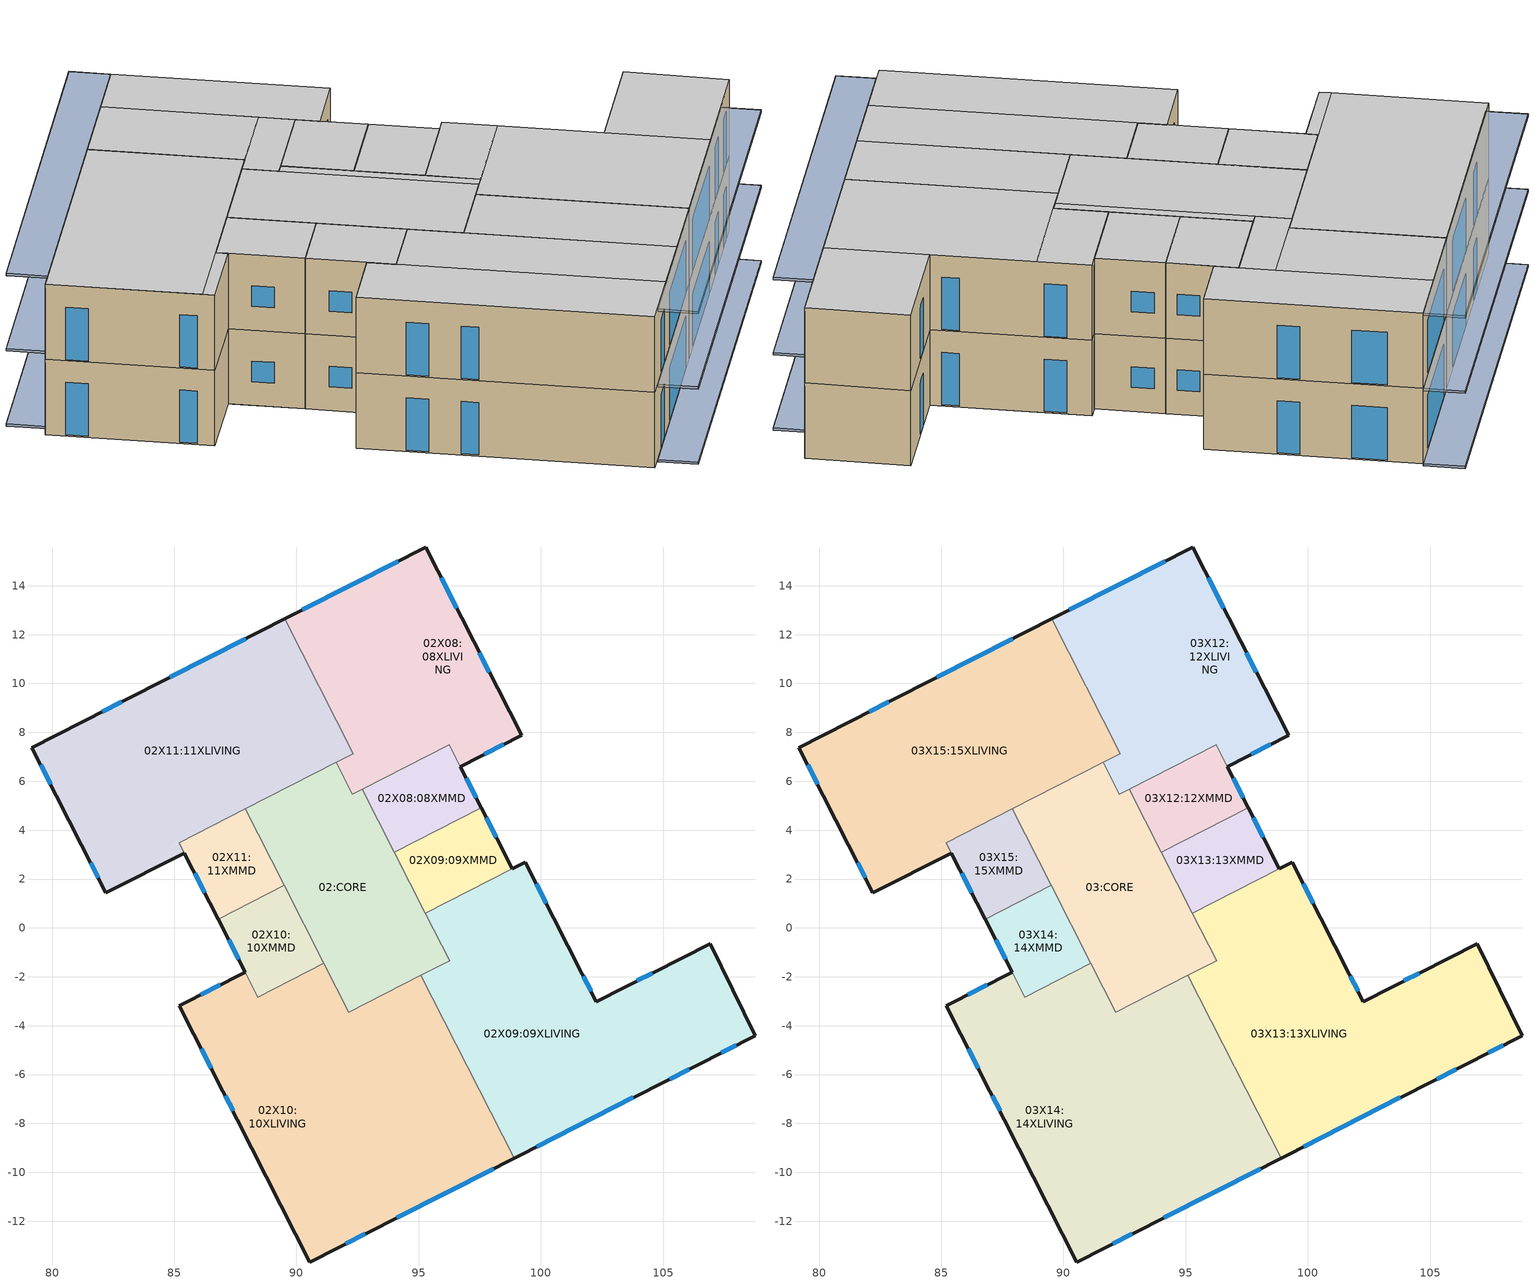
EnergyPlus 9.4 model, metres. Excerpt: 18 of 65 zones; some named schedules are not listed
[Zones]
02X08:08XLIVING
 floor to 01X04:04XLIVING (_IntFloor1_Reversed_Rev): 95.59,8.79 92.33,7.13 89.52,12.64 92.78,14.31 z6.6; 96.25,7.49 92.29,5.47 91.63,6.77 95.59,8.79 z6.6; 99.21,7.88 96.7,6.6 92.78,14.31 95.29,15.58 z6.6
 wall outside (_ExtWall 201_5cm): 96.7,6.6 99.21,7.88 95.29,15.58 89.52,12.64 z6.6:9.9
 wall to 02X08:08XMMD (_IntPartition): 92.69,5.67 96.25,7.49 96.7,6.6 z6.6:9.9
 wall to 02X11:11XLIVING (_IntPartition): 89.52,12.64 92.33,7.13 91.63,6.77 z6.6:9.9
 wall to 02:CORE (_Core_401 3 cm): 91.63,6.77 92.29,5.47 92.69,5.67 z6.6:9.9
 window (_4-6-5 - 1001): 97.69,7.11 98.49,7.51 / 97.9,10.47 97.49,11.26 / 96.57,13.08 95.93,14.32 z6.65:8.95
 window (_6-12-6 SunergyClear - 1002): 94.16,15.01 90.25,13.02 z6.65:8.95
02X08:08XMMD
 floor to 01X04:04XMMD (_IntFloor1_Reversed_Rev): 97.56,4.91 94,3.1 92.69,5.67 96.25,7.49 z6.6
 wall outside (_ExtWall 201_5cm MMD): 97.56,4.91 96.7,6.6 z6.6:9.9
 wall to 02X09:09XMMD (_IntPartition): 94,3.1 97.56,4.91 z6.6:9.9
 wall to 02:CORE (_Core_401 3 cm): 92.69,5.67 94,3.1 z6.6:9.9
 window (_4mm - 1003): 97.36,5.32 96.95,6.12 z7.65:8.55
02X09:09XMMD
 floor to 01X05:05XMMD (_IntFloor1_Reversed_Rev): 98.84,2.42 95.27,0.6 94,3.1 97.56,4.91 z6.6
 wall outside (_ExtWall 201_5cm MMD): 98.84,2.42 97.56,4.91 z6.6:9.9
 wall to 02X09:09XLIVING (_IntPartition): 95.27,0.6 98.84,2.42 z6.6:9.9
 wall to 02:CORE (_Core_401 3 cm): 94,3.1 95.27,0.6 z6.6:9.9
 window (_4mm - 1003): 98.18,3.71 97.77,4.51 z7.65:8.55
02X09:09XLIVING
 floor to 01X05:05XLIVING (_IntFloor1_Reversed_Rev): 100.35,0.74 96.26,-1.34 95.27,0.6 99.36,2.69 z6.6; 108.77,-4.4 104.17,-6.75 102.27,-3.02 106.93,-0.64 z6.6; 104.17,-6.75 98.91,-9.43 95.09,-1.94 100.35,0.74 z6.6
 wall outside (_ExtWall 201_5cm): 98.91,-9.43 108.77,-4.4 106.93,-0.64 102.27,-3.02 99.36,2.69 98.84,2.42 z6.6:9.9
 wall to 02:CORE (_Core_401 3 cm): 95.27,0.6 96.26,-1.34 95.09,-1.94 z6.6:9.9
 wall to 02X10:10XLIVING (_IntPartition): 95.09,-1.94 98.91,-9.43 z6.6:9.9
 window (_6-12-6 SunergyClear - 1002): 99.83,-8.96 103.79,-6.94 z6.65:8.95
 window (_4-6-5 - 1001): 105.27,-6.19 106.07,-5.78 / 107.38,-5.11 108,-4.79 / 104.55,-1.85 103.93,-2.17 / 100.22,1 99.81,1.8 z6.65:8.95
 window x2 (_4-6-5 - 1001): 102.05,-2.6 101.74,-1.98 z6.65:8.95
02X10:10XMMD
 floor to 01X06:06XMMD (_IntFloor1_Reversed_Rev): 91.13,-1.45 88.42,-2.83 86.8,0.36 89.5,1.74 z6.6
 wall outside (_ExtWall 201_5cm MMD): 86.8,0.36 87.9,-1.81 z6.6:9.9
 wall to 02X10:10XLIVING (_IntPartition): 87.9,-1.81 88.42,-2.83 91.13,-1.45 z6.6:9.9
 wall to 02:CORE (_Core_401 3 cm): 91.13,-1.45 89.5,1.74 z6.6:9.9
 wall to 02X11:11XMMD (_IntPartition): 89.5,1.74 86.8,0.36 z6.6:9.9
 window (_4mm - 1003): 87.22,-0.48 87.63,-1.28 z7.65:8.55
02X10:10XLIVING
 floor to 01X06:06XLIVING (_IntFloor1_Reversed_Rev): 98.91,-9.43 95.95,-10.93 92.14,-3.44 95.09,-1.94 z6.6; 95.95,-10.93 93.25,-12.3 88.42,-2.83 91.13,-1.45 z6.6; 93.25,-12.3 90.55,-13.67 85.21,-3.18 87.9,-1.81 z6.6
 wall outside (_ExtWall 201_5cm): 87.9,-1.81 85.21,-3.18 90.55,-13.67 98.91,-9.43 z6.6:9.9
 wall to 02:CORE (_Core_401 3 cm): 95.09,-1.94 92.14,-3.44 91.13,-1.45 z6.6:9.9
 window (_4-6-5 - 1001): 92.03,-12.92 92.82,-12.52 / 86.89,-2.33 86.09,-2.73 z6.65:8.95
 window (_6-12-6 SunergyClear - 1002): 94.11,-11.87 98.07,-9.85 z6.65:8.95
 window x2 (_4-6-5 - 1001): 87.09,-6.87 87.41,-7.49 z6.65:8.95
 window x3 (_4-6-5 - 1001): 86.11,-4.94 86.51,-5.74 z6.65:8.95
02X11:11XLIVING
 floor to 01X07:07XLIVING (_IntFloor1_Reversed_Rev): 85.42,3.06 82.21,1.43 81.99,1.86 85.2,3.49 z6.6; 92.33,7.13 81.99,1.86 79.18,7.38 89.52,12.64 z6.6
 wall outside (_ExtWall 201_5cm): 89.52,12.64 79.18,7.38 82.21,1.43 85.42,3.06 z6.6:9.9
 wall to 02X11:11XMMD (_IntPartition): 85.42,3.06 85.2,3.49 87.91,4.87 z6.6:9.9
 wall to 02:CORE (_Core_401 3 cm): 87.91,4.87 91.63,6.77 z6.6:9.9
 window (_4-6-5 - 1001): 82.86,9.25 82.06,8.84 / 79.54,6.67 79.94,5.87 z6.65:8.95
 window (_6-12-6 SunergyClear - 1002): 87.94,11.84 84.82,10.25 z6.65:8.95
 window x2 (_4-6-5 - 1001): 81.58,2.67 81.89,2.05 z6.65:8.95
02X11:11XMMD
 floor to 01X07:07XMMD (_IntFloor1_Reversed_Rev): 89.5,1.74 86.8,0.36 85.2,3.49 87.91,4.87 z6.6
 wall outside (_ExtWall 201_5cm MMD): 85.42,3.06 86.8,0.36 z6.6:9.9
 wall to 02:CORE (_Core_401 3 cm): 89.5,1.74 87.91,4.87 z6.6:9.9
 window (_4mm - 1003): 85.84,2.24 86.25,1.44 z7.65:8.55
02:CORE
 floor to 01:CORE (_IntFloor1_Reversed_Rev): 96.26,-1.34 95.87,-1.54 92.29,5.47 92.69,5.67 z6.6; 95.87,-1.54 92.14,-3.44 87.91,4.87 91.63,6.77 z6.6
03X12:12XLIVING
 floor to 02X08:08XLIVING (_IntFloor1_Reversed_Rev): 95.59,8.79 92.33,7.13 89.52,12.64 92.78,14.31 z9.9; 96.25,7.49 92.29,5.47 91.63,6.77 95.59,8.79 z9.9; 99.21,7.88 96.7,6.6 92.78,14.31 95.29,15.58 z9.9
 wall outside (_ExtWall 201_5cm): 96.7,6.6 99.21,7.88 95.29,15.58 89.52,12.64 z9.9:13.2
 wall to 03X12:12XMMD (_IntPartition): 92.69,5.67 96.25,7.49 96.7,6.6 z9.9:13.2
 wall to 03X15:15XLIVING (_IntPartition): 89.52,12.64 92.33,7.13 91.63,6.77 z9.9:13.2
 wall to 03:CORE (_Core_401 3 cm): 91.63,6.77 92.29,5.47 92.69,5.67 z9.9:13.2
 window (_4-6-5 - 1001): 97.69,7.11 98.49,7.51 / 97.9,10.47 97.49,11.26 / 96.57,13.08 95.93,14.32 z9.95:12.25
 window (_6-12-6 SunergyClear - 1002): 94.16,15.01 90.25,13.02 z9.95:12.25
 ceiling to 04X16:16XLIVING (_IntFloor1_Reversed): 89.52,12.64 92.33,7.13 95.59,8.79 92.78,14.31 z13.2; 91.63,6.77 92.29,5.47 96.25,7.49 95.59,8.79 z13.2; 92.78,14.31 96.7,6.6 99.21,7.88 95.29,15.58 z13.2
03X12:12XMMD
 floor to 02X08:08XMMD (_IntFloor1_Reversed_Rev): 97.56,4.91 94,3.1 92.69,5.67 96.25,7.49 z9.9
 wall outside (_ExtWall 201_5cm MMD): 97.56,4.91 96.7,6.6 z9.9:13.2
 wall to 03X13:13XMMD (_IntPartition): 94,3.1 97.56,4.91 z9.9:13.2
 wall to 03:CORE (_Core_401 3 cm): 92.69,5.67 94,3.1 z9.9:13.2
 window (_4mm - 1003): 97.36,5.32 96.95,6.12 z10.95:11.85
 ceiling to 04X16:16XMMD (_IntFloor1_Reversed): 92.69,5.67 94,3.1 97.56,4.91 96.25,7.49 z13.2
03X13:13XMMD
 floor to 02X09:09XMMD (_IntFloor1_Reversed_Rev): 98.84,2.42 95.27,0.6 94,3.1 97.56,4.91 z9.9
 wall outside (_ExtWall 201_5cm MMD): 98.84,2.42 97.56,4.91 z9.9:13.2
 wall to 03X13:13XLIVING (_IntPartition): 95.27,0.6 98.84,2.42 z9.9:13.2
 wall to 03:CORE (_Core_401 3 cm): 94,3.1 95.27,0.6 z9.9:13.2
 window (_4mm - 1003): 98.18,3.71 97.77,4.51 z10.95:11.85
 ceiling to 04X17:17XMMD (_IntFloor1_Reversed): 94,3.1 95.27,0.6 98.84,2.42 97.56,4.91 z13.2
03X13:13XLIVING
 floor to 02X09:09XLIVING (_IntFloor1_Reversed_Rev): 100.35,0.74 96.26,-1.34 95.27,0.6 99.36,2.69 z9.9; 108.77,-4.4 104.17,-6.75 102.27,-3.02 106.93,-0.64 z9.9; 104.17,-6.75 98.91,-9.43 95.09,-1.94 100.35,0.74 z9.9
 wall outside (_ExtWall 201_5cm): 98.91,-9.43 108.77,-4.4 106.93,-0.64 102.27,-3.02 99.36,2.69 98.84,2.42 z9.9:13.2
 wall to 03:CORE (_Core_401 3 cm): 95.27,0.6 96.26,-1.34 95.09,-1.94 z9.9:13.2
 wall to 03X14:14XLIVING (_IntPartition): 95.09,-1.94 98.91,-9.43 z9.9:13.2
 window (_6-12-6 SunergyClear - 1002): 99.83,-8.96 103.79,-6.94 z9.95:12.25
 window (_4-6-5 - 1001): 105.27,-6.19 106.07,-5.78 / 107.38,-5.11 108,-4.79 / 104.55,-1.85 103.93,-2.17 / 100.22,1 99.81,1.8 z9.95:12.25
 window x2 (_4-6-5 - 1001): 102.05,-2.6 101.74,-1.98 z9.95:12.25
 ceiling to 04X17:17XLIVING (_IntFloor1_Reversed): 95.27,0.6 96.26,-1.34 100.35,0.74 99.36,2.69 z13.2; 102.27,-3.02 104.17,-6.75 108.77,-4.4 106.93,-0.64 z13.2; 95.09,-1.94 98.91,-9.43 104.17,-6.75 100.35,0.74 z13.2
03X14:14XMMD
 floor to 02X10:10XMMD (_IntFloor1_Reversed_Rev): 91.13,-1.45 88.42,-2.83 86.8,0.36 89.5,1.74 z9.9
 wall outside (_ExtWall 201_5cm MMD): 86.8,0.36 87.9,-1.81 z9.9:13.2
 wall to 03X14:14XLIVING (_IntPartition): 87.9,-1.81 88.42,-2.83 91.13,-1.45 z9.9:13.2
 wall to 03:CORE (_Core_401 3 cm): 91.13,-1.45 89.5,1.74 z9.9:13.2
 wall to 03X15:15XMMD (_IntPartition): 89.5,1.74 86.8,0.36 z9.9:13.2
 window (_4mm - 1003): 87.22,-0.48 87.63,-1.28 z10.95:11.85
 ceiling to 04X18:18XMMD (_IntFloor1_Reversed): 86.8,0.36 88.42,-2.83 91.13,-1.45 89.5,1.74 z13.2
03X14:14XLIVING
 floor to 02X10:10XLIVING (_IntFloor1_Reversed_Rev): 98.91,-9.43 95.95,-10.93 92.14,-3.44 95.09,-1.94 z9.9; 95.95,-10.93 93.25,-12.3 88.42,-2.83 91.13,-1.45 z9.9; 93.25,-12.3 90.55,-13.67 85.21,-3.18 87.9,-1.81 z9.9
 wall outside (_ExtWall 201_5cm): 87.9,-1.81 85.21,-3.18 90.55,-13.67 98.91,-9.43 z9.9:13.2
 wall to 03:CORE (_Core_401 3 cm): 95.09,-1.94 92.14,-3.44 91.13,-1.45 z9.9:13.2
 window (_4-6-5 - 1001): 92.03,-12.92 92.82,-12.52 / 86.89,-2.33 86.09,-2.73 z9.95:12.25
 window (_6-12-6 SunergyClear - 1002): 94.11,-11.87 98.07,-9.85 z9.95:12.25
 window x2 (_4-6-5 - 1001): 87.09,-6.87 87.41,-7.49 z9.95:12.25
 window x3 (_4-6-5 - 1001): 86.11,-4.94 86.51,-5.74 z9.95:12.25
 ceiling to 04X18:18XLIVING (_IntFloor1_Reversed): 92.14,-3.44 95.95,-10.93 98.91,-9.43 95.09,-1.94 z13.2; 88.42,-2.83 93.25,-12.3 95.95,-10.93 91.13,-1.45 z13.2; 85.21,-3.18 90.55,-13.67 93.25,-12.3 87.9,-1.81 z13.2
03X15:15XLIVING
 floor to 02X11:11XLIVING (_IntFloor1_Reversed_Rev): 85.42,3.06 82.21,1.43 81.99,1.86 85.2,3.49 z9.9; 92.33,7.13 81.99,1.86 79.18,7.38 89.52,12.64 z9.9
 wall outside (_ExtWall 201_5cm): 89.52,12.64 79.18,7.38 82.21,1.43 85.42,3.06 z9.9:13.2
 wall to 03X15:15XMMD (_IntPartition): 85.42,3.06 85.2,3.49 87.91,4.87 z9.9:13.2
 wall to 03:CORE (_Core_401 3 cm): 87.91,4.87 91.63,6.77 z9.9:13.2
 window (_4-6-5 - 1001): 82.86,9.25 82.06,8.84 / 79.54,6.67 79.94,5.87 z9.95:12.25
 window (_6-12-6 SunergyClear - 1002): 87.94,11.84 84.82,10.25 z9.95:12.25
 window x2 (_4-6-5 - 1001): 81.58,2.67 81.89,2.05 z9.95:12.25
 ceiling to 04X19:19XLIVING (_IntFloor1_Reversed): 81.99,1.86 82.21,1.43 85.42,3.06 85.2,3.49 z13.2; 79.18,7.38 81.99,1.86 92.33,7.13 89.52,12.64 z13.2
03X15:15XMMD
 floor to 02X11:11XMMD (_IntFloor1_Reversed_Rev): 89.5,1.74 86.8,0.36 85.2,3.49 87.91,4.87 z9.9
 wall outside (_ExtWall 201_5cm MMD): 85.42,3.06 86.8,0.36 z9.9:13.2
 wall to 03:CORE (_Core_401 3 cm): 89.5,1.74 87.91,4.87 z9.9:13.2
 window (_4mm - 1003): 85.84,2.24 86.25,1.44 z10.95:11.85
 ceiling to 04X19:19XMMD (_IntFloor1_Reversed): 85.2,3.49 86.8,0.36 89.5,1.74 87.91,4.87 z13.2
03:CORE
 floor to 02:CORE (_IntFloor1_Reversed_Rev): 96.26,-1.34 95.87,-1.54 92.29,5.47 92.69,5.67 z9.9; 95.87,-1.54 92.14,-3.44 87.91,4.87 91.63,6.77 z9.9
 ceiling to 04:CORE (_IntFloor1_Reversed): 92.29,5.47 95.87,-1.54 96.26,-1.34 92.69,5.67 z13.2; 87.91,4.87 92.14,-3.44 95.87,-1.54 91.63,6.77 z13.2
shading: 95.29,15.58 94.54,17.06 / 94.54,17.06 79.05,9.17 / 79.05,9.17 79.8,7.69 / 79.8,7.69 95.29,15.58 / 91.9,-14.78 107.37,-6.9 / 107.37,-6.9 106.65,-5.48 / 106.65,-5.48 91.18,-13.37 / 91.18,-13.37 91.9,-14.78 z6.5:6.6; 95.29,15.58 94.54,17.06 / 94.54,17.06 79.05,9.17 / 79.05,9.17 79.8,7.69 / 79.8,7.69 95.29,15.58 / 91.9,-14.78 107.37,-6.9 / 107.37,-6.9 106.65,-5.48 / 106.65,-5.48 91.18,-13.37 / 91.18,-13.37 91.9,-14.78 z9.8:9.9; 95.29,15.58 94.54,17.06 / 94.54,17.06 79.05,9.17 / 79.05,9.17 79.8,7.69 / 79.8,7.69 95.29,15.58 / 91.9,-14.78 107.37,-6.9 / 107.37,-6.9 106.65,-5.48 / 106.65,-5.48 91.18,-13.37 / 91.18,-13.37 91.9,-14.78 z13.1:13.2; 79.8,7.69 79.05,9.17 94.54,17.06 95.29,15.58 z6.5; 79.05,9.17 79.8,7.69 95.29,15.58 94.54,17.06 z6.6; 91.9,-14.78 91.18,-13.37 106.65,-5.48 107.37,-6.9 z6.5; 91.18,-13.37 91.9,-14.78 107.37,-6.9 106.65,-5.48 z6.6; 79.8,7.69 79.05,9.17 94.54,17.06 95.29,15.58 z9.8; 79.05,9.17 79.8,7.69 95.29,15.58 94.54,17.06 z9.9; 91.9,-14.78 91.18,-13.37 106.65,-5.48 107.37,-6.9 z9.8; 91.18,-13.37 91.9,-14.78 107.37,-6.9 106.65,-5.48 z9.9; 79.8,7.69 79.05,9.17 94.54,17.06 95.29,15.58 z13.1; 79.05,9.17 79.8,7.69 95.29,15.58 94.54,17.06 z13.2; 91.9,-14.78 91.18,-13.37 106.65,-5.48 107.37,-6.9 z13.1; 91.18,-13.37 91.9,-14.78 107.37,-6.9 106.65,-5.48 z13.2
[Building]
Hakneset Hagdola 13: North Axis=0; Terrain=City; Loads Convergence Tolerance Value=0.04; Temperature Convergence Tolerance Value=0.4; Solar Distribution=FullExterior; Maximum Number of Warmup Days=25; Minimum Number of Warmup Days=6
[Site:Location]
Tel aviv (01-01:31-12)  (01-01:31-12): Latitude=32; Longitude=34.9; Time Zone=2; Elevation=49
[Site:GroundTemperature:BuildingSurface]
18, 18, 18, 18, 18, 18, 18, 18, 18, 18, 18, 18
[Site:GroundTemperature:FCfactorMethod]
January Ground Temperature=14.56; February Ground Temperature=15.21; March Ground Temperature=16.32; April Ground Temperature=21.47; May Ground Temperature=26.48; June Ground Temperature=30.09; July Ground Temperature=32.2; August Ground Temperature=33.24; September Ground Temperature=31.42; October Ground Temperature=27.68; November Ground Temperature=21.81; December Ground Temperature=17.94
[Site:GroundTemperature:Shallow]
18, 18, 18, 18, 18, 18, 18, 18, 18, 18, 18, 18
[Site:GroundTemperature:Deep]
18, 18, 18, 18, 18, 18, 18, 18, 18, 18, 18, 18
[Site:GroundReflectance]
0.2, 0.2, 0.2, 0.2, 0.2, 0.2, 0.2, 0.2, 0.2, 0.2, 0.2, 0.2
[Site:GroundReflectance:SnowModifier]
2, 2
[Material] Thermal Absorptance=0.9; Solar Absorptance=0.4; Visible Absorptance=0.4
Name | Roughness | Thickness | Conductivity | Density | Specific Heat
_1045_Cemented Plaster_2.2_.02 | Rough | 0.02 | 1 | 1800 | 1000
_1045_RegularConcrete_1.1.1_.2 | MediumRough | 0.2 | 2 | 2400 | 1000
_1045 Ceramic porcelain_12.1_.02 | Smooth | 0.02 | 1.3 | 2300 | 840
_1045 Sand and gravel_10.1_.08 | Rough | 0.08 | 2 | 1950 | 1045
0_Palziv_.006 | Rough | 0.006 | 0.04 | 40 | 1000
_1045_IntTiah_Cement Lime Plaster_2.1_.02 | Smooth | 0.02 | 0.8 | 1600 | 1000
_1045_IntTiah_Cement Lime Plaster_2.1_.015 | Smooth | 0.015 | 0.8 | 1600 | 1000
_1045 Light Concrete Cement Regular Aggregates 2000_1.2.2.1_.1 | MediumRough | 0.1 | 1.3 | 2000 | 1000
_1045 Cellular Glass 24_14.10_.05 | Rough | 0.05 | 0.034 | 100 | 1030
_1045 Gypsum Board_3.3_.0125 | Smooth | 0.0125 | 0.25 | 800 | 1000
_1045 Thermal Plaster 200_.03 | Smooth | 0.03 | 0.072 | 200 | 800
_1045_RegularConcrete_1.1.1_.3 | MediumRough | 0.3 | 2 | 2400 | 1000
[WindowMaterial:SimpleGlazingSystem]
Name | UFactor | Solar Heat Gain Coefficient | Visible Transmittance
Simple _4-6-5 - 1001 | 3.042 | 0.763 | 0.81
Simple _6-12-6 SunergyClear - 1002 | 2.2 | 0.53 | 0.63
Simple _4mm - 1003 | 5.871 | 0.847 | 0.892
[WindowMaterial:Shade]
30001: Solar Transmittance=0.15; Solar Reflectance=0.6; Visible Transmittance=0.15; Visible Reflectance=0.6; Infrared Hemispherical Emissivity=0.9; Infrared Transmittance=0.05; Thickness=0.001; Conductivity=160; Shade to Glass Distance=0.05; Top Opening Multiplier=0; Bottom Opening Multiplier=0; LeftSide Opening Multiplier=0; RightSide Opening Multiplier=0; Airflow Permeability=0
[WindowMaterial:Blind]
30005: Slat Orientation=Vertical; Slat Width=0.025; Slat Separation=0.05; Slat Thickness=0.001; Slat Angle=0; Slat Conductivity=0.1; Slat Beam Solar Transmittance=0; Front Side Slat Beam Solar Reflectance=0.2; Back Side Slat Beam Solar Reflectance=0.2; Slat Diffuse Solar Transmittance=0; Front Side Slat Diffuse Solar Reflectance=0.2; Back Side Slat Diffuse Solar Reflectance=0.2; Slat Beam Visible Transmittance=0; Front Side Slat Beam Visible Reflectance=0.2; Back Side Slat Beam Visible Reflectance=0.2; Slat Diffuse Visible Transmittance=0; Front Side Slat Diffuse Visible Reflectance=0.2; Back Side Slat Diffuse Visible Reflectance=0.2; Slat Infrared Hemispherical Transmittance=0; Front Side Slat Infrared Hemispherical Emissivity=0.9; Back Side Slat Infrared Hemispherical Emissivity=0.9; Blind to Glass Distance=0.05; Blind Top Opening Multiplier=0.5; Blind Bottom Opening Multiplier=0.5; Blind Left Side Opening Multiplier=0.5; Blind Right Side Opening Multiplier=0.5; Minimum Slat Angle=0; Maximum Slat Angle=180
[Construction]
_IntFloor1_Reversed: _1045 Ceramic porcelain_12.1_.02, _1045_Cemented Plaster_2.2_.02, _1045 Sand and gravel_10.1_.08, 0_Palziv_.006, _1045_RegularConcrete_1.1.1_.2, _1045_IntTiah_Cement Lime Plaster_2.1_.02
_IntFloor1_Reversed_Rev: _1045_IntTiah_Cement Lime Plaster_2.1_.02, _1045_RegularConcrete_1.1.1_.2, 0_Palziv_.006, _1045 Sand and gravel_10.1_.08, _1045_Cemented Plaster_2.2_.02, _1045 Ceramic porcelain_12.1_.02
_IntPartition: _1045_IntTiah_Cement Lime Plaster_2.1_.015, _1045 Light Concrete Cement Regular Aggregates 2000_1.2.2.1_.1, _1045_IntTiah_Cement Lime Plaster_2.1_.015
_ExtWall 201_5cm: _1045_Cemented Plaster_2.2_.02, _1045_RegularConcrete_1.1.1_.2, _1045 Cellular Glass 24_14.10_.05, _1045 Gypsum Board_3.3_.0125
_Core_401 3 cm: _1045_RegularConcrete_1.1.1_.2, _1045 Thermal Plaster 200_.03
_ExtWall 201_5cm MMD: _1045_Cemented Plaster_2.2_.02, _1045_RegularConcrete_1.1.1_.3, _1045 Cellular Glass 24_14.10_.05, _1045 Gypsum Board_3.3_.0125
_4-6-5 - 1001: Simple _4-6-5 - 1001
_4-6-5 - 2001: 30001, Simple _4-6-5 - 1001
_6-12-6 SunergyClear - 1002: Simple _6-12-6 SunergyClear - 1002
_6-12-6 SunergyClear - 2002: 30005, Simple _6-12-6 SunergyClear - 1002
_4mm - 1003: Simple _4mm - 1003
[Zone] Type=1; Multiplier=1; Zone Inside Convection Algorithm=TARP
Name | Volume | Floor Area | Part of Total Floor Area
02X08:08XLIVING; 03X12:12XLIVING | 176.5738 | 53.5072 | Yes
02X08:08XMMD; 03X12:12XMMD | 38.1329 | 11.5554 | Yes
02X09:09XMMD; 03X13:13XMMD | 36.9387 | 11.1935 | Yes
02X09:09XLIVING; 03X13:13XLIVING | 268.5187 | 81.3693 | Yes
02X10:10XMMD; 03X14:14XMMD | 35.9024 | 10.8795 | Yes
02X10:10XLIVING; 03X14:14XLIVING | 315.7512 | 95.6822 | Yes
02X11:11XLIVING; 03X15:15XLIVING | 242.8779 | 73.5994 | Yes
02X11:11XMMD; 03X15:15XMMD | 35.2885 | 10.6935 | Yes
02:CORE; 03:CORE | 140.3146 | 42.5196 | No
[WindowShadingControl] Glare Control Is Active=No; Type of Slat Angle Control for Blinds=FixedSlatAngle; Setpoint 2=0; Multiple Surface Control Type=Group
Name | Zone | Shading Type | Construction with Shading | Shading Control Type | Schedule | Shading Control Is Scheduled | Fenestration Surface 1 | Fenestration Surface 2 | Fenestration Surface 3 | Fenestration Surface 4 | Fenestration Surface 5
71001 | 02X08:08XLIVING | ExteriorShade | _4-6-5 - 2001 | OnIfScheduleAllows | 0_(2017) Residential Exterior Shading Schedule - Zone A-B | Yes | 02X08:08XLIVING_Wall_4_0_0_0_0_0_Win | 02X08:08XLIVING_Wall_5_0_0_0_0_1_Win | 02X08:08XLIVING_Wall_5_0_0_1_0_0_Win
81001 | 02X09:09XLIVING | ExteriorShade | _4-6-5 - 2001 | OnIfScheduleAllows | 0_(2017) Residential Exterior Shading Schedule - Zone A-B | Yes | 02X09:09XLIVING_Wall_2_0_0_1_0_1_Win | 02X09:09XLIVING_Wall_2_0_0_2_0_0_Win | 02X09:09XLIVING_Wall_4_0_0_0_0_0_Win | 02X09:09XLIVING_Wall_5_0_0_0_0_2_Win | 02X09:09XLIVING_Wall_5_0_0_2_0_0_Win
91001 | 02X10:10XLIVING | ExteriorShade | _4-6-5 - 2001 | OnIfScheduleAllows | 0_(2017) Residential Exterior Shading Schedule - Zone A-B | Yes | 02X10:10XLIVING_Wall_2_0_0_0_0_1_Win | 02X10:10XLIVING_Wall_8_0_0_0_0_0_Win | 02X10:10XLIVING_Wall_9_0_0_0_0_4_Win | 02X10:10XLIVING_Wall_9_0_0_2_0_2_Win
101001 | 02X11:11XLIVING | ExteriorShade | _4-6-5 - 2001 | OnIfScheduleAllows | 0_(2017) Residential Exterior Shading Schedule - Zone A-B | Yes | 02X11:11XLIVING_Wall_5_0_0_0_0_1_Win | 02X11:11XLIVING_Wall_6_0_0_0_0_2_Win | 02X11:11XLIVING_Wall_6_0_0_1_0_1_Win
111001 | 03X12:12XLIVING | ExteriorShade | _4-6-5 - 2001 | OnIfScheduleAllows | 0_(2017) Residential Exterior Shading Schedule - Zone A-B | Yes | 03X12:12XLIVING_Wall_4_0_0_0_0_0_Win | 03X12:12XLIVING_Wall_5_0_0_0_0_1_Win | 03X12:12XLIVING_Wall_5_0_0_1_0_0_Win
121001 | 03X13:13XLIVING | ExteriorShade | _4-6-5 - 2001 | OnIfScheduleAllows | 0_(2017) Residential Exterior Shading Schedule - Zone A-B | Yes | 03X13:13XLIVING_Wall_2_0_0_1_0_1_Win | 03X13:13XLIVING_Wall_2_0_0_2_0_0_Win | 03X13:13XLIVING_Wall_4_0_0_0_0_0_Win | 03X13:13XLIVING_Wall_5_0_0_0_0_2_Win | 03X13:13XLIVING_Wall_5_0_0_2_0_0_Win
131001 | 03X14:14XLIVING | ExteriorShade | _4-6-5 - 2001 | OnIfScheduleAllows | 0_(2017) Residential Exterior Shading Schedule - Zone A-B | Yes | 03X14:14XLIVING_Wall_2_0_0_0_0_1_Win | 03X14:14XLIVING_Wall_8_0_0_0_0_0_Win | 03X14:14XLIVING_Wall_9_0_0_0_0_4_Win | 03X14:14XLIVING_Wall_9_0_0_2_0_2_Win
141001 | 03X15:15XLIVING | ExteriorShade | _4-6-5 - 2001 | OnIfScheduleAllows | 0_(2017) Residential Exterior Shading Schedule - Zone A-B | Yes | 03X15:15XLIVING_Wall_5_0_0_0_0_1_Win | 03X15:15XLIVING_Wall_6_0_0_0_0_2_Win | 03X15:15XLIVING_Wall_6_0_0_1_0_1_Win
71002 | 02X08:08XLIVING | ExteriorBlind | _6-12-6 SunergyClear - 2002 | AlwaysOn |  | No | 02X08:08XLIVING_Wall_6_0_0_0_0_0_Win
81002 | 02X09:09XLIVING | ExteriorBlind | _6-12-6 SunergyClear - 2002 | AlwaysOn |  | No | 02X09:09XLIVING_Wall_2_0_0_0_0_2_Win
91002 | 02X10:10XLIVING | ExteriorBlind | _6-12-6 SunergyClear - 2002 | AlwaysOn |  | No | 02X10:10XLIVING_Wall_2_0_0_1_0_0_Win
101002 | 02X11:11XLIVING | ExteriorBlind | _6-12-6 SunergyClear - 2002 | AlwaysOn |  | No | 02X11:11XLIVING_Wall_5_0_0_1_0_0_Win
111002 | 03X12:12XLIVING | ExteriorBlind | _6-12-6 SunergyClear - 2002 | AlwaysOn |  | No | 03X12:12XLIVING_Wall_6_0_0_0_0_0_Win
121002 | 03X13:13XLIVING | ExteriorBlind | _6-12-6 SunergyClear - 2002 | AlwaysOn |  | No | 03X13:13XLIVING_Wall_2_0_0_0_0_2_Win
131002 | 03X14:14XLIVING | ExteriorBlind | _6-12-6 SunergyClear - 2002 | AlwaysOn |  | No | 03X14:14XLIVING_Wall_2_0_0_1_0_0_Win
141002 | 03X15:15XLIVING | ExteriorBlind | _6-12-6 SunergyClear - 2002 | AlwaysOn |  | No | 03X15:15XLIVING_Wall_5_0_0_1_0_0_Win
[PEOPLE] Number of People Schedule=0_Baseline Residential Occupancy Schedule; Number of People Calculation Method=People/Area; Fraction Radiant=0.3; Sensible Heat Fraction=AutoCalculate; Carbon Dioxide Generation Rate=3.82e-08; Enable ASHRAE 55 Comfort Warnings=No; Mean Radiant Temperature Calculation Type=ZoneAveraged; Work Efficiency Schedule=Work efficiency; Clothing Insulation Calculation Method=ClothingInsulationSchedule; Air Velocity Schedule=Default Air Velocity for Comfort Calculations
Name | Zone or ZoneList | People per Zone Floor Area | Activity Level Schedule | Clothing Insulation Schedule
People 02X08:08XLIVING | 02X08:08XLIVING | 0.04 | Activity Schedule 16657 | Clothing Schedule 16657
People 02X08:08XMMD | 02X08:08XMMD | 0.04 | Activity Schedule 16669 | Clothing Schedule 16669
People 02X09:09XMMD | 02X09:09XMMD | 0.04 | Activity Schedule 16693 | Clothing Schedule 16693
People 02X09:09XLIVING | 02X09:09XLIVING | 0.04 | Activity Schedule 16700 | Clothing Schedule 16700
People 02X10:10XMMD | 02X10:10XMMD | 0.05 | Activity Schedule 16727 | Clothing Schedule 16727
People 02X10:10XLIVING | 02X10:10XLIVING | 0.05 | Activity Schedule 16735 | Clothing Schedule 16735
People 02X11:11XLIVING | 02X11:11XLIVING | 0.04 | Activity Schedule 16761 | Clothing Schedule 16761
People 02X11:11XMMD | 02X11:11XMMD | 0.04 | Activity Schedule 16771 | Clothing Schedule 16771
People 03X12:12XLIVING | 03X12:12XLIVING | 0.04 | Activity Schedule 16816 | Clothing Schedule 16816
People 03X12:12XMMD | 03X12:12XMMD | 0.04 | Activity Schedule 16828 | Clothing Schedule 16828
People 03X13:13XMMD | 03X13:13XMMD | 0.04 | Activity Schedule 16852 | Clothing Schedule 16852
People 03X13:13XLIVING | 03X13:13XLIVING | 0.04 | Activity Schedule 16859 | Clothing Schedule 16859
People 03X14:14XMMD | 03X14:14XMMD | 0.05 | Activity Schedule 16886 | Clothing Schedule 16886
People 03X14:14XLIVING | 03X14:14XLIVING | 0.05 | Activity Schedule 16894 | Clothing Schedule 16894
People 03X15:15XLIVING | 03X15:15XLIVING | 0.04 | Activity Schedule 16920 | Clothing Schedule 16920
People 03X15:15XMMD | 03X15:15XMMD | 0.04 | Activity Schedule 16930 | Clothing Schedule 16930
[Lights] Schedule=0_Baseline Residential Lighting Schedule; Design Level Calculation Method=Watts/Area; Watts per Zone Floor Area=5; Return Air Fraction=0; Fraction Radiant=0.72; Fraction Visible=0.18; Fraction Replaceable=1
Name | Zone or ZoneList | EndUse Subcategory
02X08:08XLIVING General lighting | 02X08:08XLIVING | ELECTRIC EQUIPMENT#02X08:08XLIVING#GeneralLights
02X08:08XMMD General lighting | 02X08:08XMMD | ELECTRIC EQUIPMENT#02X08:08XMMD#GeneralLights
02X09:09XMMD General lighting | 02X09:09XMMD | ELECTRIC EQUIPMENT#02X09:09XMMD#GeneralLights
02X09:09XLIVING General lighting | 02X09:09XLIVING | ELECTRIC EQUIPMENT#02X09:09XLIVING#GeneralLights
02X10:10XMMD General lighting | 02X10:10XMMD | ELECTRIC EQUIPMENT#02X10:10XMMD#GeneralLights
02X10:10XLIVING General lighting | 02X10:10XLIVING | ELECTRIC EQUIPMENT#02X10:10XLIVING#GeneralLights
02X11:11XLIVING General lighting | 02X11:11XLIVING | ELECTRIC EQUIPMENT#02X11:11XLIVING#GeneralLights
02X11:11XMMD General lighting | 02X11:11XMMD | ELECTRIC EQUIPMENT#02X11:11XMMD#GeneralLights
03X12:12XLIVING General lighting | 03X12:12XLIVING | ELECTRIC EQUIPMENT#03X12:12XLIVING#GeneralLights
03X12:12XMMD General lighting | 03X12:12XMMD | ELECTRIC EQUIPMENT#03X12:12XMMD#GeneralLights
03X13:13XMMD General lighting | 03X13:13XMMD | ELECTRIC EQUIPMENT#03X13:13XMMD#GeneralLights
03X13:13XLIVING General lighting | 03X13:13XLIVING | ELECTRIC EQUIPMENT#03X13:13XLIVING#GeneralLights
03X14:14XMMD General lighting | 03X14:14XMMD | ELECTRIC EQUIPMENT#03X14:14XMMD#GeneralLights
03X14:14XLIVING General lighting | 03X14:14XLIVING | ELECTRIC EQUIPMENT#03X14:14XLIVING#GeneralLights
03X15:15XLIVING General lighting | 03X15:15XLIVING | ELECTRIC EQUIPMENT#03X15:15XLIVING#GeneralLights
03X15:15XMMD General lighting | 03X15:15XMMD | ELECTRIC EQUIPMENT#03X15:15XMMD#GeneralLights
[OtherEquipment] Fuel Type=Electricity; Design Level Calculation Method=Watts/Area; Fraction Latent=0; Fraction Radiant=0.2; Fraction Lost=0; Carbon Dioxide Generation Rate=0; EndUse Subcategory=General
Name | Zone or ZoneList | Schedule | Power per Zone Floor Area
02X08:08XLIVING Miscellaneous gain | 02X08:08XLIVING | 0_(2017) Baseline Residential Non Fixed Equipment Schedule | 8
02X08:08XLIVING Equipment gain | 02X08:08XLIVING | 0_(2017) Baseline Residential Equipment Schedule | 1
02X08:08XMMD Miscellaneous gain | 02X08:08XMMD | 0_(2017) Baseline Residential Non Fixed Equipment Schedule | 8
02X08:08XMMD Equipment gain | 02X08:08XMMD | 0_(2017) Baseline Residential Equipment Schedule | 1
02X09:09XMMD Miscellaneous gain | 02X09:09XMMD | 0_(2017) Baseline Residential Non Fixed Equipment Schedule | 8
02X09:09XMMD Equipment gain | 02X09:09XMMD | 0_(2017) Baseline Residential Equipment Schedule | 1
02X09:09XLIVING Miscellaneous gain | 02X09:09XLIVING | 0_(2017) Baseline Residential Non Fixed Equipment Schedule | 8
02X09:09XLIVING Equipment gain | 02X09:09XLIVING | 0_(2017) Baseline Residential Equipment Schedule | 1
02X10:10XMMD Miscellaneous gain | 02X10:10XMMD | 0_(2017) Baseline Residential Non Fixed Equipment Schedule | 8
02X10:10XMMD Equipment gain | 02X10:10XMMD | 0_(2017) Baseline Residential Equipment Schedule | 1
02X10:10XLIVING Miscellaneous gain | 02X10:10XLIVING | 0_(2017) Baseline Residential Non Fixed Equipment Schedule | 8
02X10:10XLIVING Equipment gain | 02X10:10XLIVING | 0_(2017) Baseline Residential Equipment Schedule | 1
02X11:11XLIVING Miscellaneous gain | 02X11:11XLIVING | 0_(2017) Baseline Residential Non Fixed Equipment Schedule | 8
02X11:11XLIVING Equipment gain | 02X11:11XLIVING | 0_(2017) Baseline Residential Equipment Schedule | 1
02X11:11XMMD Miscellaneous gain | 02X11:11XMMD | 0_(2017) Baseline Residential Non Fixed Equipment Schedule | 8
02X11:11XMMD Equipment gain | 02X11:11XMMD | 0_(2017) Baseline Residential Equipment Schedule | 1
03X12:12XLIVING Miscellaneous gain | 03X12:12XLIVING | 0_(2017) Baseline Residential Non Fixed Equipment Schedule | 8
03X12:12XLIVING Equipment gain | 03X12:12XLIVING | 0_(2017) Baseline Residential Equipment Schedule | 1
03X12:12XMMD Miscellaneous gain | 03X12:12XMMD | 0_(2017) Baseline Residential Non Fixed Equipment Schedule | 8
03X12:12XMMD Equipment gain | 03X12:12XMMD | 0_(2017) Baseline Residential Equipment Schedule | 1
03X13:13XMMD Miscellaneous gain | 03X13:13XMMD | 0_(2017) Baseline Residential Non Fixed Equipment Schedule | 8
03X13:13XMMD Equipment gain | 03X13:13XMMD | 0_(2017) Baseline Residential Equipment Schedule | 1
03X13:13XLIVING Miscellaneous gain | 03X13:13XLIVING | 0_(2017) Baseline Residential Non Fixed Equipment Schedule | 8
03X13:13XLIVING Equipment gain | 03X13:13XLIVING | 0_(2017) Baseline Residential Equipment Schedule | 1
03X14:14XMMD Miscellaneous gain | 03X14:14XMMD | 0_(2017) Baseline Residential Non Fixed Equipment Schedule | 8
03X14:14XMMD Equipment gain | 03X14:14XMMD | 0_(2017) Baseline Residential Equipment Schedule | 1
03X14:14XLIVING Miscellaneous gain | 03X14:14XLIVING | 0_(2017) Baseline Residential Non Fixed Equipment Schedule | 8
03X14:14XLIVING Equipment gain | 03X14:14XLIVING | 0_(2017) Baseline Residential Equipment Schedule | 1
03X15:15XLIVING Miscellaneous gain | 03X15:15XLIVING | 0_(2017) Baseline Residential Non Fixed Equipment Schedule | 8
03X15:15XLIVING Equipment gain | 03X15:15XLIVING | 0_(2017) Baseline Residential Equipment Schedule | 1
03X15:15XMMD Miscellaneous gain | 03X15:15XMMD | 0_(2017) Baseline Residential Non Fixed Equipment Schedule | 8
03X15:15XMMD Equipment gain | 03X15:15XMMD | 0_(2017) Baseline Residential Equipment Schedule | 1
[ZoneInfiltration:DesignFlowRate] Schedule=On 24/7; Design Flow Rate Calculation Method=Flow/zone; Constant Term Coefficient=1; Temperature Term Coefficient=0; Velocity Term Coefficient=0; Velocity Squared Term Coefficient=0
Name | Zone or ZoneList | Design Flow Rate
02X08:08XLIVING Infiltration | 02X08:08XLIVING | 0.034334
02X08:08XMMD Infiltration | 02X08:08XMMD | 0.007415
02X09:09XMMD Infiltration | 02X09:09XMMD | 0.007183
02X09:09XLIVING Infiltration | 02X09:09XLIVING | 0.052212
02X10:10XMMD Infiltration | 02X10:10XMMD | 0.006981
02X10:10XLIVING Infiltration | 02X10:10XLIVING | 0.061396
02X11:11XLIVING Infiltration | 02X11:11XLIVING | 0.047226
02X11:11XMMD Infiltration | 02X11:11XMMD | 0.006862
02:CORE Infiltration | 02:CORE | 0.027283
03X12:12XLIVING Infiltration | 03X12:12XLIVING | 0.034334
03X12:12XMMD Infiltration | 03X12:12XMMD | 0.007415
03X13:13XMMD Infiltration | 03X13:13XMMD | 0.007183
03X13:13XLIVING Infiltration | 03X13:13XLIVING | 0.052212
03X14:14XMMD Infiltration | 03X14:14XMMD | 0.006981
03X14:14XLIVING Infiltration | 03X14:14XLIVING | 0.061396
03X15:15XLIVING Infiltration | 03X15:15XLIVING | 0.047226
03X15:15XMMD Infiltration | 03X15:15XMMD | 0.006862
03:CORE Infiltration | 03:CORE | 0.027283
[ZoneVentilation:DesignFlowRate] Schedule=0_(2023) Residential Natural ventilation Schedule - Zones  A/B; Design Flow Rate Calculation Method=Flow/zone; Ventilation Type=NATURAL; Fan Pressure Rise=0; Fan Total Efficiency=1; Constant Term Coefficient=1; Temperature Term Coefficient=0; Velocity Term Coefficient=0; Velocity Squared Term Coefficient=0; Minimum Indoor Temperature=-100; Maximum Indoor Temperature=100; Delta Temperature=2; Minimum Outdoor Temperature=-100; Maximum Outdoor Temperature=100; Maximum Wind Speed=40
Name | Zone or ZoneList | Design Flow Rate
02X08:08XLIVING Nat Vent | 02X08:08XLIVING | 0.049048
02X08:08XMMD Nat Vent | 02X08:08XMMD | 0.010592
02X09:09XMMD Nat Vent | 02X09:09XMMD | 0.010261
02X09:09XLIVING Nat Vent | 02X09:09XLIVING | 0.074589
02X10:10XMMD Nat Vent | 02X10:10XMMD | 0.009973
02X10:10XLIVING Nat Vent | 02X10:10XLIVING | 0.087709
02X11:11XLIVING Nat Vent | 02X11:11XLIVING | 0.067466
02X11:11XMMD Nat Vent | 02X11:11XMMD | 0.009802
03X12:12XLIVING Nat Vent | 03X12:12XLIVING | 0.049048
03X12:12XMMD Nat Vent | 03X12:12XMMD | 0.010592
03X13:13XMMD Nat Vent | 03X13:13XMMD | 0.010261
03X13:13XLIVING Nat Vent | 03X13:13XLIVING | 0.074589
03X14:14XMMD Nat Vent | 03X14:14XMMD | 0.009973
03X14:14XLIVING Nat Vent | 03X14:14XLIVING | 0.087709
03X15:15XLIVING Nat Vent | 03X15:15XLIVING | 0.067466
03X15:15XMMD Nat Vent | 03X15:15XMMD | 0.009802
[ZoneControl:Thermostat] Control Type Schedule=Zone Control Type Sched
Name | Zone or ZoneList | Control 1
02X08:08XLIVING Thermostat | 02X08:08XLIVING | Dual Setpoint - Zone 02X08:08XLIVING
02X08:08XMMD Thermostat | 02X08:08XMMD | Dual Setpoint - Zone 02X08:08XMMD
02X09:09XMMD Thermostat | 02X09:09XMMD | Dual Setpoint - Zone 02X09:09XMMD
02X09:09XLIVING Thermostat | 02X09:09XLIVING | Dual Setpoint - Zone 02X09:09XLIVING
02X10:10XMMD Thermostat | 02X10:10XMMD | Dual Setpoint - Zone 02X10:10XMMD
02X10:10XLIVING Thermostat | 02X10:10XLIVING | Dual Setpoint - Zone 02X10:10XLIVING
02X11:11XLIVING Thermostat | 02X11:11XLIVING | Dual Setpoint - Zone 02X11:11XLIVING
02X11:11XMMD Thermostat | 02X11:11XMMD | Dual Setpoint - Zone 02X11:11XMMD
03X12:12XLIVING Thermostat | 03X12:12XLIVING | Dual Setpoint - Zone 03X12:12XLIVING
03X12:12XMMD Thermostat | 03X12:12XMMD | Dual Setpoint - Zone 03X12:12XMMD
03X13:13XMMD Thermostat | 03X13:13XMMD | Dual Setpoint - Zone 03X13:13XMMD
03X13:13XLIVING Thermostat | 03X13:13XLIVING | Dual Setpoint - Zone 03X13:13XLIVING
03X14:14XMMD Thermostat | 03X14:14XMMD | Dual Setpoint - Zone 03X14:14XMMD
03X14:14XLIVING Thermostat | 03X14:14XLIVING | Dual Setpoint - Zone 03X14:14XLIVING
03X15:15XLIVING Thermostat | 03X15:15XLIVING | Dual Setpoint - Zone 03X15:15XLIVING
03X15:15XMMD Thermostat | 03X15:15XMMD | Dual Setpoint - Zone 03X15:15XMMD
[ThermostatSetpoint:DualSetpoint]
Name | Heating Setpoint Temperature Schedule | Cooling Setpoint Temperature Schedule
Dual Setpoint - Zone 02X08:08XLIVING | 02X08:08XLIVING Heating Setpoint Schedule | 02X08:08XLIVING Cooling SP Sch
Dual Setpoint - Zone 02X08:08XMMD | 02X08:08XMMD Heating Setpoint Schedule | 02X08:08XMMD Cooling SP Sch
Dual Setpoint - Zone 02X09:09XMMD | 02X09:09XMMD Heating Setpoint Schedule | 02X09:09XMMD Cooling SP Sch
Dual Setpoint - Zone 02X09:09XLIVING | 02X09:09XLIVING Heating Setpoint Schedule | 02X09:09XLIVING Cooling SP Sch
Dual Setpoint - Zone 02X10:10XMMD | 02X10:10XMMD Heating Setpoint Schedule | 02X10:10XMMD Cooling SP Sch
Dual Setpoint - Zone 02X10:10XLIVING | 02X10:10XLIVING Heating Setpoint Schedule | 02X10:10XLIVING Cooling SP Sch
Dual Setpoint - Zone 02X11:11XLIVING | 02X11:11XLIVING Heating Setpoint Schedule | 02X11:11XLIVING Cooling SP Sch
Dual Setpoint - Zone 02X11:11XMMD | 02X11:11XMMD Heating Setpoint Schedule | 02X11:11XMMD Cooling SP Sch
Dual Setpoint - Zone 03X12:12XLIVING | 03X12:12XLIVING Heating Setpoint Schedule | 03X12:12XLIVING Cooling SP Sch
Dual Setpoint - Zone 03X12:12XMMD | 03X12:12XMMD Heating Setpoint Schedule | 03X12:12XMMD Cooling SP Sch
Dual Setpoint - Zone 03X13:13XMMD | 03X13:13XMMD Heating Setpoint Schedule | 03X13:13XMMD Cooling SP Sch
Dual Setpoint - Zone 03X13:13XLIVING | 03X13:13XLIVING Heating Setpoint Schedule | 03X13:13XLIVING Cooling SP Sch
Dual Setpoint - Zone 03X14:14XMMD | 03X14:14XMMD Heating Setpoint Schedule | 03X14:14XMMD Cooling SP Sch
Dual Setpoint - Zone 03X14:14XLIVING | 03X14:14XLIVING Heating Setpoint Schedule | 03X14:14XLIVING Cooling SP Sch
Dual Setpoint - Zone 03X15:15XLIVING | 03X15:15XLIVING Heating Setpoint Schedule | 03X15:15XLIVING Cooling SP Sch
Dual Setpoint - Zone 03X15:15XMMD | 03X15:15XMMD Heating Setpoint Schedule | 03X15:15XMMD Cooling SP Sch
[ZoneHVAC:IdealLoadsAirSystem] Maximum Heating Supply Air Temperature=35; Minimum Cooling Supply Air Temperature=12; Maximum Heating Supply Air Humidity Ratio=0.012; Minimum Cooling Supply Air Humidity Ratio=0.008; Heating Limit=NoLimit; Cooling Limit=NoLimit; Dehumidification Control Type=None; Humidification Control Type=None; Outdoor Air Economizer Type=NoEconomizer; Heat Recovery Type=None
Name | Heating Availability Schedule | Cooling Availability Schedule
05X21:21XLIVING Ideal Loads Air | 05X21:21XLIVING Heating Availability Sch | 05X21:21XLIVING Cooling Availability Sch
05X22:22XMMD Ideal Loads Air | 05X22:22XMMD Heating Availability Sch | 05X22:22XMMD Cooling Availability Sch
05X22:22XLIVING Ideal Loads Air | 05X22:22XLIVING Heating Availability Sch | 05X22:22XLIVING Cooling Availability Sch
05X23:23XLIVING Ideal Loads Air | 05X23:23XLIVING Heating Availability Sch | 05X23:23XLIVING Cooling Availability Sch
05X23:23XMMD Ideal Loads Air | 05X23:23XMMD Heating Availability Sch | 05X23:23XMMD Cooling Availability Sch
06X24:24XLIVING Ideal Loads Air | 06X24:24XLIVING Heating Availability Sch | 06X24:24XLIVING Cooling Availability Sch
06X24:24XMMD Ideal Loads Air | 06X24:24XMMD Heating Availability Sch | 06X24:24XMMD Cooling Availability Sch
06X26:26XLIVING Ideal Loads Air | 06X26:26XLIVING Heating Availability Sch | 06X26:26XLIVING Cooling Availability Sch
06X26:26XMMD Ideal Loads Air | 06X26:26XMMD Heating Availability Sch | 06X26:26XMMD Cooling Availability Sch
06X25:25XMMD Ideal Loads Air | 06X25:25XMMD Heating Availability Sch | 06X25:25XMMD Cooling Availability Sch
06X25:25XLIVING Ideal Loads Air | 06X25:25XLIVING Heating Availability Sch | 06X25:25XLIVING Cooling Availability Sch
07X27:27XLIVING Ideal Loads Air | 07X27:27XLIVING Heating Availability Sch | 07X27:27XLIVING Cooling Availability Sch
07X27:27XMMD Ideal Loads Air | 07X27:27XMMD Heating Availability Sch | 07X27:27XMMD Cooling Availability Sch
07X28:28XMMD Ideal Loads Air | 07X28:28XMMD Heating Availability Sch | 07X28:28XMMD Cooling Availability Sch
07X28:28XLIVING Ideal Loads Air | 07X28:28XLIVING Heating Availability Sch | 07X28:28XLIVING Cooling Availability Sch
[Zone equipment]
02X08:08XLIVING: 02X08:08XLIVING Ideal Loads Air
02X08:08XMMD: 02X08:08XMMD Ideal Loads Air
02X09:09XMMD: 02X09:09XMMD Ideal Loads Air
02X09:09XLIVING: 02X09:09XLIVING Ideal Loads Air
02X10:10XMMD: 02X10:10XMMD Ideal Loads Air
02X10:10XLIVING: 02X10:10XLIVING Ideal Loads Air
02X11:11XLIVING: 02X11:11XLIVING Ideal Loads Air
02X11:11XMMD: 02X11:11XMMD Ideal Loads Air
03X12:12XLIVING: 03X12:12XLIVING Ideal Loads Air
03X12:12XMMD: 03X12:12XMMD Ideal Loads Air
03X13:13XMMD: 03X13:13XMMD Ideal Loads Air
03X13:13XLIVING: 03X13:13XLIVING Ideal Loads Air
03X14:14XMMD: 03X14:14XMMD Ideal Loads Air
03X14:14XLIVING: 03X14:14XLIVING Ideal Loads Air
03X15:15XLIVING: 03X15:15XLIVING Ideal Loads Air
03X15:15XMMD: 03X15:15XMMD Ideal Loads Air
[Schedule:Day:Hourly]
Summer Control Type Day Sch; Winter Control Type Day Sch: 4, 4, 4, 4, 4, 4, 4, 4, 4, 4, 4, 4, 4, 4, 4, 4, 4, 4, 4, 4, 4, 4, 4, 4
[Schedule:Week:Daily]
Summer Control Type Week Sch: Summer Control Type Day Sch, Summer Control Type Day Sch, Summer Control Type Day Sch, Summer Control Type Day Sch, Summer Control Type Day Sch, Summer Control Type Day Sch, Summer Control Type Day Sch, Summer Control Type Day Sch, Summer Control Type Day Sch, Summer Control Type Day Sch, Summer Control Type Day Sch, Summer Control Type Day Sch
Winter Control Type Week Sch: Winter Control Type Day Sch, Winter Control Type Day Sch, Winter Control Type Day Sch, Winter Control Type Day Sch, Winter Control Type Day Sch, Winter Control Type Day Sch, Winter Control Type Day Sch, Winter Control Type Day Sch, Winter Control Type Day Sch, Winter Control Type Day Sch, Winter Control Type Day Sch, Winter Control Type Day Sch
[Schedule:Year]
Zone Control Type Sched: Winter Control Type Week Sch, 1, 1, 3, 31, Summer Control Type Week Sch, 4, 1, 9, 30, Winter Control Type Week Sch, 10, 1, 12, 31
[Schedule:Compact]
On; On 24/7: Through: 12/31, For: AllDays, Until: 24:00, 1
Work efficiency: Through: 12/31, For: AllDays, Until: 24:00, 0
Default Air Velocity for Comfort Calculations: Through: 12/31, For: AllDays, Until: 24:00, 0.137
0_Baseline Residential Lighting Schedule: Through: 31 Dec, For: AllDays, Until: 17:00, 0, Until: 24:00, 1
0_Baseline Residential Occupancy Schedule: Through: 31 Dec, For: Alldays, Until: 08:00, 0.64, Until: 16:00, 0, Until: 24:00, 1
0_(2017) Baseline Residential Equipment Schedule: Through: 31 Dec, For: AllDays, Until: 24:00, 1
0_(2017) Baseline Residential Non Fixed Equipment Schedule: Through: 31 Dec, For: AllDays, Until: 16:00, 0, Until: 24:00, 1
0_(2023) Residential Natural ventilation Schedule - Zones  A/B: Through: 31 March, For: AllDays, Until: 24:00, 0, Through: 30 November, For: AllDays, Until: 07:00, 1, Until: 20:00, 0, Until: 24:00, 1, Through: 31 December, For: AllDays, Until: 24:00, 0
0_(2017) Residential Exterior Shading Schedule - Zone A-B: Through: 31 Mar, For: Alldays, Until: 07:00, 1, Until: 17:00, 0, Until: 24:00, 1, Through: 30 Nov, For: Alldays, Until: 08:30, 0, Until: 15:30, 1, Until: 24:00, 0, Through: 31 Dec, For: Alldays, Until: 07:00, 1, Until: 17:00, 0, Until: 24:00, 1
Activity Schedule 16657; Activity Schedule 16669; Activity Schedule 16693; Activity Schedule 16700; Activity Schedule 16727; Activity Schedule 16735; Activity Schedule 16761; Activity Schedule 16771; Activity Schedule 16816; Activity Schedule 16828; Activity Schedule 16852; Activity Schedule 16859; Activity Schedule 16886; Activity Schedule 16894; Activity Schedule 16920; Activity Schedule 16930: Through: 12/31, For: AllDays, Until: 24:00, 125
Clothing Schedule 16657; Clothing Schedule 16669; Clothing Schedule 16693; Clothing Schedule 16700; Clothing Schedule 16727; Clothing Schedule 16735; Clothing Schedule 16761; Clothing Schedule 16771; Clothing Schedule 16816; Clothing Schedule 16828; Clothing Schedule 16852; Clothing Schedule 16859; Clothing Schedule 16886; Clothing Schedule 16894; Clothing Schedule 16920; Clothing Schedule 16930: Through: 4/1, For: AllDays, Until: 24:00, 1, Through: 9/30, For: AllDays, Until: 24:00, .5, Through: 12/31, For: AllDays, Until: 24:00, 1
02X08:08XLIVING Heating Setpoint Schedule; 02X08:08XMMD Heating Setpoint Schedule; 02X09:09XMMD Heating Setpoint Schedule; 02X09:09XLIVING Heating Setpoint Schedule; 02X10:10XMMD Heating Setpoint Schedule; 02X10:10XLIVING Heating Setpoint Schedule; 02X11:11XLIVING Heating Setpoint Schedule; 02X11:11XMMD Heating Setpoint Schedule; 03X12:12XLIVING Heating Setpoint Schedule; 03X12:12XMMD Heating Setpoint Schedule; 03X13:13XMMD Heating Setpoint Schedule; 03X13:13XLIVING Heating Setpoint Schedule; 03X14:14XMMD Heating Setpoint Schedule; 03X14:14XLIVING Heating Setpoint Schedule; 03X15:15XLIVING Heating Setpoint Schedule; 03X15:15XMMD Heating Setpoint Schedule: Through: 31 March, For: AllDays, Until: 24:00, 20, Through: 30 November, For: AllDays, Until: 24:00, -50, Through: 31 December, For: AllDays, Until: 24:00, 20
02X08:08XLIVING Cooling SP Sch; 02X08:08XMMD Cooling SP Sch; 02X09:09XMMD Cooling SP Sch; 02X09:09XLIVING Cooling SP Sch; 02X10:10XMMD Cooling SP Sch; 02X10:10XLIVING Cooling SP Sch; 02X11:11XLIVING Cooling SP Sch; 02X11:11XMMD Cooling SP Sch; 03X12:12XLIVING Cooling SP Sch; 03X12:12XMMD Cooling SP Sch; 03X13:13XMMD Cooling SP Sch; 03X13:13XLIVING Cooling SP Sch; 03X14:14XMMD Cooling SP Sch; 03X14:14XLIVING Cooling SP Sch; 03X15:15XLIVING Cooling SP Sch; 03X15:15XMMD Cooling SP Sch: Through: 31 March, For: AllDays, Until: 24:00, 100, Through: 30 November, For: AllDays, Until: 24:00, 24, Through: 31 December, For: AllDays, Until: 24:00, 100
05X21:21XLIVING Heating Availability Sch; 05X22:22XMMD Heating Availability Sch; 05X22:22XLIVING Heating Availability Sch; 05X23:23XLIVING Heating Availability Sch; 05X23:23XMMD Heating Availability Sch; 06X24:24XLIVING Heating Availability Sch: Through: 31 March, For: AllDays, Until: 24:00, 1, Through: 30 November, For: AllDays, Until: 24:00, 0, Through: 31 December, For: AllDays, Until: 24:00, 1
05X21:21XLIVING Cooling Availability Sch; 05X22:22XMMD Cooling Availability Sch; 05X22:22XLIVING Cooling Availability Sch; 05X23:23XLIVING Cooling Availability Sch; 05X23:23XMMD Cooling Availability Sch: Through: 31 March, For: AllDays, Until: 24:00, 0, Through: 30 November, For: AllDays, Until: 24:00, 1, Through: 31 December, For: AllDays, Until: 24:00, 0
